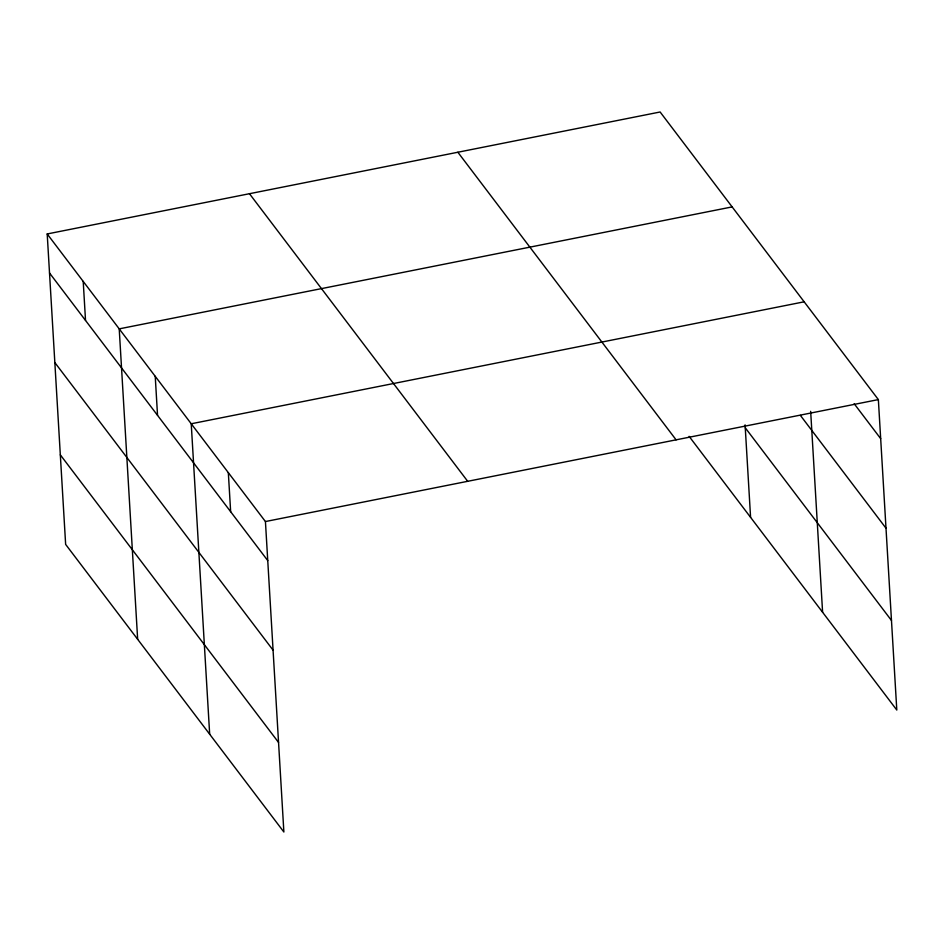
<?xml version="1.0" encoding="UTF-8"?>
<svg xmlns="http://www.w3.org/2000/svg" width="944" height="944" viewBox="0 0 944 944"><rect width="100%" height="100%" fill="white"/><g stroke="black" fill="none" stroke-linecap="round" stroke-linejoin="round"><path stroke-width="1.42" d="M47.2 233.959L265.429 521.548L283.873 832.006L65.643 544.405L47.2 233.959L660.127 111.994L878.357 399.595L896.8 710.041L689.108 436.34M732.143 206.901L119.215 328.866L137.659 639.312M804.158 301.809L191.231 423.773L209.674 734.22M265.429 521.548L878.357 399.595M854.178 403.725L880.681 438.653M800.382 415.384L885.991 528.203M745.264 427.797L891.478 620.479M457.864 152.244L676.093 439.845M249.464 193.709L467.693 481.31M49.525 273.005L267.754 560.606M54.846 362.567L273.076 650.168M60.322 454.843L278.551 742.444M810.66 411.336L822.602 612.267M745.087 424.859L750.586 517.359M228.33 472.661L230.655 511.707M155.229 376.314L157.542 415.372M83.214 281.406L85.526 320.453"/></g></svg>
